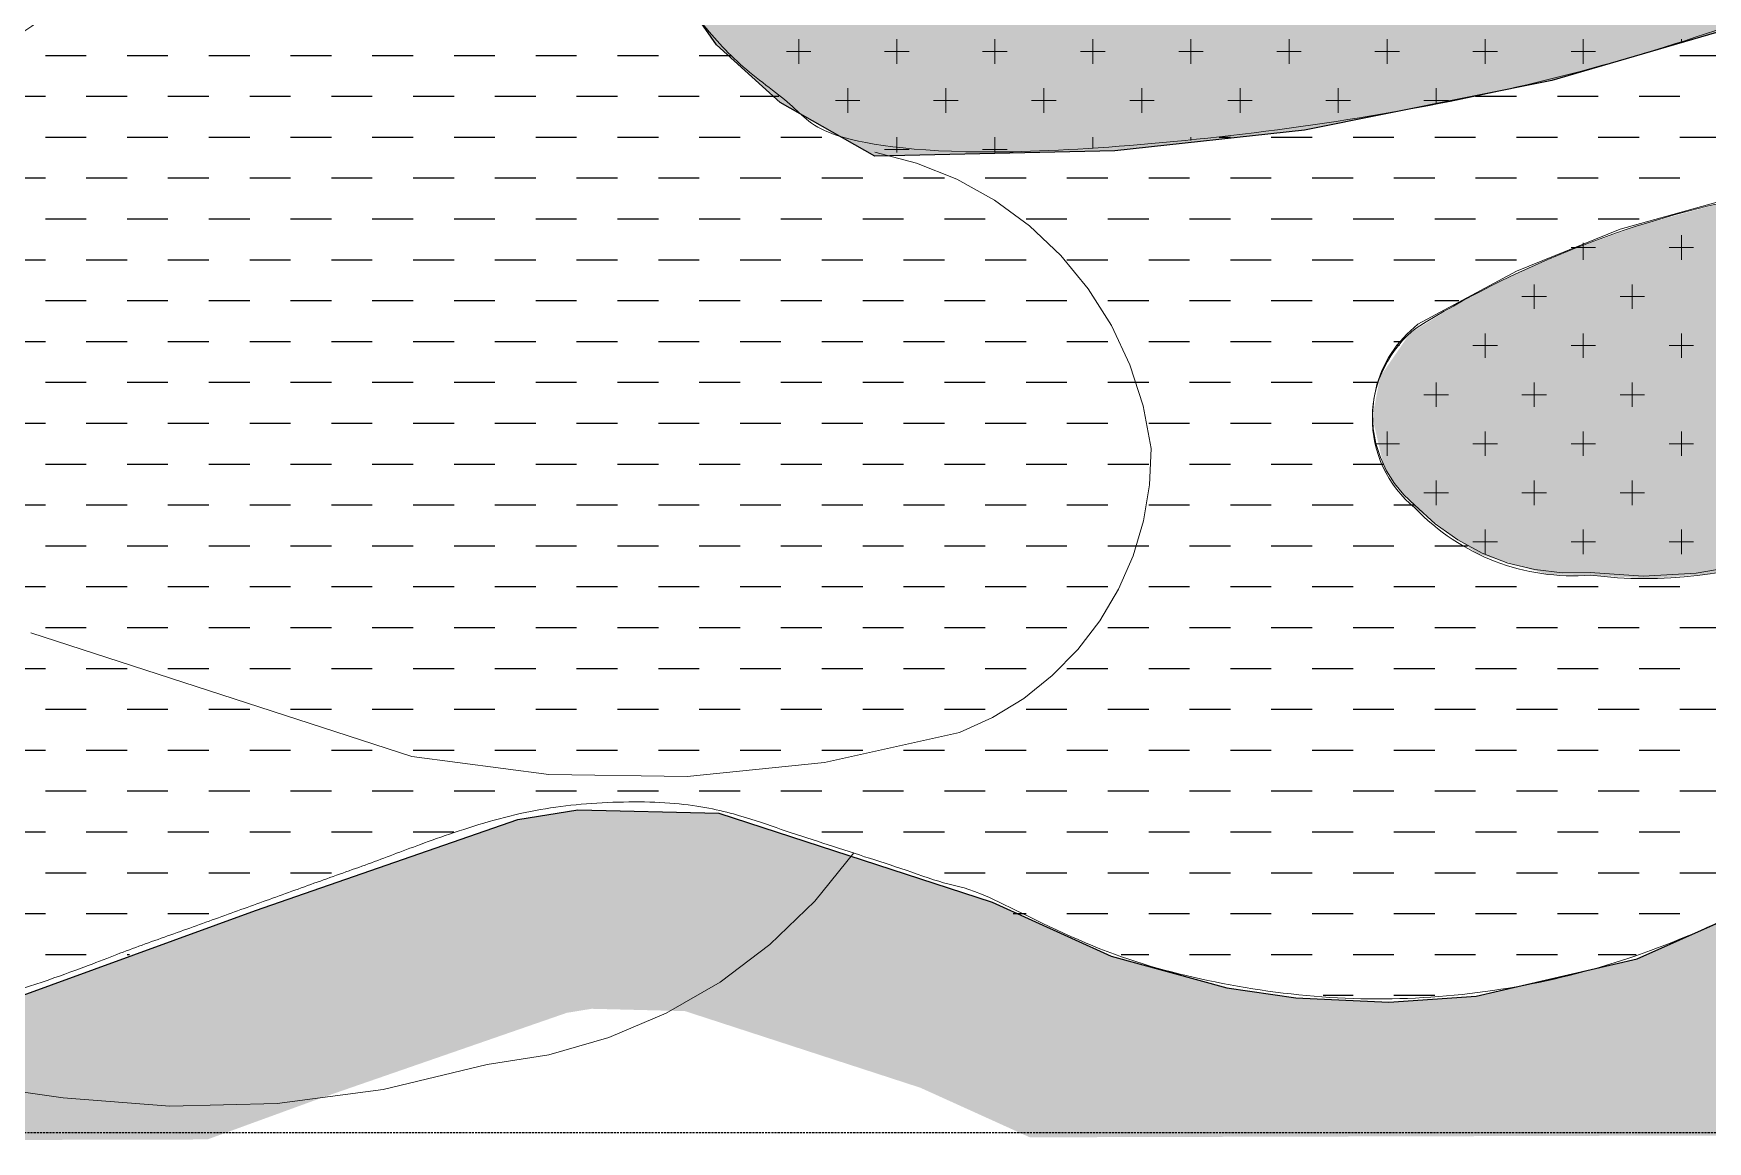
# Model space of a CAD drawing. Header units: millimetres. Extents: x -1030105 to 906887, y -616134 to 1220667.
# Drawn here: x 579241 to 604530, y -173988 to -157250 of the extents above; entities that cross this region are included whole.
import ezdxf

# ---------------------------------------------------------------- set-up
doc = ezdxf.new("R2010")
doc.units = ezdxf.units.MM
doc.header["$MEASUREMENT"] = 0
doc.linetypes.add('Xref-LBC-Plot$0$HIDDEN', pattern=[9.525, 6.35, -3.175])
doc.layers.add('A-Wall', color=6, linetype='Continuous', lineweight=9)
doc.layers.add('DA-LANS-TREE', color=7, linetype='Continuous')
doc.layers.add('Xref-LBC-Plot$0$DA-SITE-CNTR5', color=5, linetype='Continuous')
doc.layers.add('MASTER PLAN - ZONE B$0$_ QH Giao thông', color=7, linetype='Continuous', true_color=0x6c6565)
doc.layers.add('MASTER PLAN - ZONE B$0$GRASS', color=95, linetype='Continuous', lineweight=0, transparency=0.6)
doc.layers.add('TMB-KHU B-XREF$0$GRASS', color=95, linetype='Continuous', lineweight=0, transparency=0.6)
doc.layers.add('MASTER PLAN - ZONE B$0$HACHT', color=7, linetype='Continuous', lineweight=9, true_color=0x636363)
pattern_1 = [(0.09853093, (-1184993805.82, -434362146.17), (287.005164496, 287.99398527), [143.75, -431.25]), (90.09853093, (-1184993733.82, -434362217.93), (-287.99398527, 287.005164496), [143.75, -431.25])]

# ---------------------------------------------------------------- blocks, each defined once
blk = doc.blocks.new('A$C26975654')
at = {"layer": 'DA-LANS-TREE', "true_color": 0xe8d896}
h = blk.add_hatch(dxfattribs=at)
h.set_pattern_fill('AR-B88', color=41, scale=60, angle=0.0985)
h.set_pattern_definition([(0.09853093, (-1184993805.8, -434362146.17), (-0.82545039, 479.99929024), []), (90.09853093, (-1184993805.82, -434362146.17), (-240.825095507, 479.586565047), [480, -480])])
h.paths.add_polyline_path([(127195, 19575), (128504, 18914), (129383, 18304), (130177, 18105), (130741, 18033), (131978, 18066), (132567, 18175), (134087, 18773), (134905, 19330), (135665, 20096), (136679, 21266), (137607, 22336), (138505, 23372), (139280, 24267), (139676, 24883), (140099, 25301), (140548, 25658), (141408, 26110), (141829, 26246), (142509, 26367), (142977, 26384), (143769, 26290), (144224, 26164), (144824, 26025), (145727, 25884), (146509, 25824), (146931, 25816), (146922, 28816), (146654, 28822), (146074, 28866), (145394, 28973), (144963, 29072), (144350, 29243), (143101, 29390), (142192, 29358), (141102, 29164), (140240, 28885), (138903, 28182), (138107, 27550), (137332, 26785), (136872, 26069), (136238, 25337), (135340, 24301), (134412, 23231), (133465, 22137), (132978, 21648), (132676, 21441), (131705, 21060), (130893, 21038), (130664, 21067), (130043, 21498), (128321, 22367), (126378, 22967), (124948, 23184), (124008, 23244), (123027, 23223), (122114, 23131), (120930, 22909), (119487, 22451), (118699, 22215), (117665, 22015), (116481, 21934), (115634, 21974), (114021, 22278), (113020, 22624), (112459, 22884), (111613, 23425), (109917, 24285), (108341, 24878), (105668, 25487), (103115, 25638), (100581, 25392), (97881, 24668), (95937, 23815), (94294, 22833), (92789, 21758), (91881, 21265), (90104, 20660), (89211, 20512), (88215, 20466), (87070, 20559), (86343, 20702), (85387, 20998), (84436, 21418), (83461, 21919), (81638, 22611), (79761, 23081), (77520, 23347), (75794, 23343), (73439, 23050), (70261, 22069), (67087, 20517), (64527, 19561), (62273, 18904), (58794, 18206), (56189, 17922), (53520, 17863), (53096, 18104), (52634, 18520), (51985, 19455), (51816, 19861), (51629, 20747), (51626, 21437), (51694, 21854), (52033, 22757), (52341, 24218), (52421, 25767), (52279, 27226), (51471, 29771), (49873, 32134), (47718, 33882), (47087, 34203), (46768, 34511), (46203, 35230), (45886, 35766), (45344, 37054), (44320, 38768), (43482, 39921), (42228, 41356), (41077, 42446), (39490, 43684), (37695, 44788), (35349, 45841), (33846, 46408), (31234, 47138), (28432, 47585), (26384, 47707), (23408, 47579), (21296, 47266), (18293, 46489), (15711, 45477), (13222, 44167), (11122, 42505), (9541, 39864), (8294, 36209), (7979, 33733), (8024, 31292), (9102, 27871), (9664, 26896), (10856, 25320), (10853, 25195), (10649, 24516), (10162, 23659), (9171, 21965), (8612, 19646), (8791, 17004), (9654, 15063), (10263, 13734), (10252, 13616), (9819, 12842), (9059, 11747), (8095, 10317), (7502, 8615), (7457, 6438), (7947, 4784), (8758, 3402), (10456, 1844), (12552, 1068), (14631, 613), (17129, 486), (19402, 755), (20903, 1229), (23238, 1813), (25459, 1850), (27349, 1468), (28958, 811), (30513, -40), (42677, -9), (44411, 623), (48107, 1904), (48481, 1965), (49892, 1930), (53447, 773), (55103, 23), (65653, 51), (67571, 905), (68882, 1718), (69622, 2277), (76459, 6105), (78242, 6681), (79863, 7049), (81995, 7330), (83656, 7396), (84539, 7376), (85907, 7271), (87093, 7104), (88654, 6777), (90303, 6290), (92113, 5588), (95097, 4567), (99350, 3788), (101977, 3651), (105319, 3847), (108148, 4342), (111225, 5380), (113363, 6068), (115225, 6509), (117621, 6866), (119335, 6982), (122393, 6904), (124456, 6643), (126689, 6084), (129049, 5724), (132577, 6002), (135984, 7263), (138583, 9106), (139920, 10489), (140719, 11917), (141781, 13816), (142666, 15397), (143229, 16404), (143592, 16747), (144302, 17220), (145557, 17699), (146242, 17807), (146953, 17809), (146945, 20809), (146003, 20806), (144780, 20613), (142920, 19903), (141716, 19103), (140834, 18268), (140047, 16862), (139163, 15281), (138100, 13381), (137492, 12294), (136620, 11392), (134572, 9939), (131927, 8960), (129159, 8742), (127281, 9029), (125010, 9596), (122620, 9899), (119273, 9984), (117298, 9851), (114657, 9457), (112557, 8960), (110286, 8230), (107406, 7258), (104971, 6832), (101967, 6656), (99699, 6774), (95857, 7477), (93142, 8406), (91272, 9133), (89387, 9688), (87610, 10061), (86231, 10254), (84689, 10374), (83629, 10397), (81739, 10322), (79334, 10005), (77447, 9577), (75253, 8869), (67978, 4795), (67183, 4195), (66163, 3562), (64277, 2722), (61844, 2156), (60523, 2065), (59118, 2128), (58079, 2283), (56330, 2761), (54533, 3574), (50405, 4918), (48276, 4971), (47369, 4824), (43406, 3450), (39728, 2110), (37469, 1665), (35433, 1667), (33857, 1930), (32079, 2523), (30249, 3524), (28221, 4353), (25734, 4855), (22844, 4807), (20086, 4117), (18769, 3701), (17028, 3495), (15030, 3597), (13397, 3954), (12050, 4453), (11118, 5309), (10720, 5987), (10466, 6843), (10492, 8077), (10800, 8963), (11535, 10054), (12366, 11250), (13179, 12703), (13326, 14253), (12388, 16297), (11749, 17737), (11637, 19390), (11984, 20832), (12760, 22160), (13425, 23328), (13841, 24714), (13891, 26518), (13191, 27206), (12169, 28556), (11865, 29085), (11015, 31781), (10982, 33570), (11232, 35529), (12278, 38595), (13414, 40493), (14866, 41642), (16961, 42745), (19220, 43630), (21894, 44322), (23693, 44589), (26359, 44703), (28105, 44599), (30591, 44202), (32911, 43554), (34204, 43067), (36289, 42131), (37776, 41216), (39119, 40169), (40062, 39275), (41134, 38048), (41814, 37113), (42661, 35697), (43200, 34415), (43721, 33532), (44536, 32496), (45326, 31733), (46074, 31352), (47637, 30084), (48743, 28449), (49324, 26620), (49414, 25698), (49358, 24607), (49145, 23599), (48780, 22629), (48625, 21671), (48631, 20428), (48938, 18966), (49339, 18006), (50367, 16525), (51330, 15656), (52759, 14846), (56385, 14926), (59253, 15239), (62988, 15988), (65473, 16711), (68274, 17758), (71369, 19272), (74072, 20106), (75983, 20344), (77346, 20346), (79218, 20125), (80738, 19744), (82239, 19174), (83143, 18710), (84334, 18183), (85608, 17789), (86658, 17582), (88163, 17461), (89526, 17524), (90837, 17741), (93089, 18507), (94382, 19209), (95938, 20320), (97315, 21143), (98878, 21830), (101118, 22431), (103171, 22630), (105243, 22507), (107476, 21998), (108707, 21535), (110123, 20817), (111014, 20247), (111897, 19839), (113249, 19371), (115283, 18988), (116511, 18929), (118054, 19035), (119417, 19299), (120371, 19585), (121663, 19994), (122540, 20159), (123209, 20226), (123946, 20242), (124758, 20190), (125692, 20039)])
at = {"layer": 'TMB-KHU B-XREF$0$GRASS', "true_color": 0x3d6827}
h = blk.add_hatch(dxfattribs=at)
h.set_pattern_fill('CROSS', color=79, scale=1150, angle=0.0985)
h.set_pattern_definition(pattern_1)
h.paths.add_polyline_path([(44411, 111727, 0.417639), (49396, 116800), (49371, 119922), (39721, 119906), (7759, 119625, 0.412158), (-172, 111613), (-109, 70456), (-85, 54998), (0, 0), (2517, 4), (30358, 45), (28958, 811), (27349, 1468), (25459, 1850), (23238, 1813), (20903, 1229), (19402, 755), (17129, 486), (14631, 613), (12552, 1068), (10456, 1844), (8758, 3402), (7947, 4784), (7457, 6438), (7502, 8615), (8095, 10317), (9059, 11747), (9819, 12842), (10252, 13616), (10263, 13734), (9654, 15063), (8791, 17004), (8612, 19646), (9171, 21965), (10162, 23659), (10649, 24516), (10853, 25195), (10856, 25320), (9664, 26896), (9102, 27871), (8024, 31292), (7979, 33733), (8294, 36209), (9541, 39864), (10480, 41432), (10170, 42648), (9635, 43738), (9056, 44510), (8203, 45081), (3954, 47923), (3592, 48532), (3154, 49440), (2456, 50805), (1918, 51065), (1837, 106237, -0.251377), (11821, 111633)])
h = blk.add_hatch(dxfattribs=at)
h.set_pattern_fill('CROSS', color=79, scale=1150, angle=0.0985)
h.set_pattern_definition(pattern_1)
h.paths.add_polyline_path([(131325, 14983), (130882, 15184), (130324, 15262), (129342, 15203), (127705, 15105), (126799, 15040), (125567, 15150), (124576, 15410), (123866, 15702), (123228, 16053), (122251, 16635), (121607, 16906), (120587, 17186), (119553, 17300), (117766, 17116), (116203, 16523), (114394, 16155), (113196, 16148), (112307, 16261), (110672, 16753), (109484, 17381), (108481, 18492), (106937, 19712), (105987, 20257), (105107, 20526), (103925, 20659), (102794, 20557), (101695, 20229), (100813, 19774), (100197, 19326), (99675, 18831), (99235, 18306), (98693, 17741), (97840, 17093), (96729, 16550), (95850, 16306), (94534, 16197), (93653, 16256), (92779, 16196), (91965, 16002), (91063, 15610), (90729, 15408), (90456, 14622), (90668, 13741), (91071, 13290), (92034, 12999), (93848, 12768), (95621, 12779), (97231, 12993), (98968, 13453), (99677, 13818), (100898, 14106), (101783, 14087), (102803, 13824), (103586, 13416), (104126, 12992), (105105, 12265), (106476, 11536), (107549, 11153), (108686, 10903), (109783, 10800), (111460, 10896), (113516, 11455), (114661, 12083), (115736, 12804), (117666, 13614), (119459, 13930), (120950, 13909), (122894, 13490), (124531, 12692), (125859, 12076), (127456, 11658), (128724, 11640), (130034, 11827), (130996, 12103), (131923, 12496), (132114, 12941), (132180, 13349), (132143, 13810), (132073, 14056), (131868, 14458), (131703, 14667)])
h.paths.add_polyline_path([(69779, 14276), (69433, 14434), (68353, 14505), (66745, 14393), (65645, 14161), (64333, 13807), (63219, 13405), (62356, 13024), (61571, 12620), (60842, 12166), (60395, 11515), (60276, 10903), (60461, 10100), (60918, 9532), (61859, 8842), (62926, 8528), (63573, 8515), (64478, 8464), (65395, 8537), (66172, 8700), (67456, 9196), (68566, 9905), (69365, 10647), (69870, 11562), (70297, 13021), (70345, 13414), (70203, 13822), (70037, 14056)])
h.paths.add_polyline_path([(38312, 23319), (37824, 23273), (36745, 23217), (35900, 23218), (35254, 23244), (34661, 23289), (34152, 23343), (33558, 23365), (33211, 23340), (32394, 23167), (31902, 22979), (31420, 22724), (31014, 22441), (30774, 22238), (30444, 22075), (30160, 21810), (29953, 21433), (29881, 21026), (29933, 20640), (30028, 20404), (30159, 20199), (30368, 20075), (30589, 20081), (30750, 20172), (30853, 20316), (30871, 20613), (30990, 21022), (31121, 21261), (31378, 21562), (31692, 21787), (32010, 21959), (32413, 22119), (32815, 22225), (33104, 22269), (33554, 22289), (34018, 22248), (34500, 22136), (34815, 22021), (35217, 21820), (36104, 21407), (37807, 20614), (38480, 20247), (38972, 19854), (39426, 19355), (39725, 18911), (39918, 18535), (40021, 18288), (39550, 17903), (39209, 17718), (38851, 17587), (38170, 17486), (37823, 17504), (37488, 17565), (35405, 18732), (35008, 18826), (34746, 18849), (34479, 18840), (34269, 18811), (34081, 18767), (34095, 18393), (34210, 17974), (34579, 17416), (35126, 16936), (35563, 16679), (36084, 16476), (36343, 16411), (36734, 16353), (37251, 16217), (37833, 16156), (38282, 16172), (38842, 16270), (39221, 16389), (39574, 16542), (39893, 16722), (40244, 16973), (40486, 17187), (40757, 17477), (40864, 17612), (41042, 18174), (41137, 18730), (41157, 19138), (41137, 19551), (41015, 20217), (40842, 20725), (40696, 21039), (40487, 21398), (40373, 21672), (40157, 22052), (40023, 22237), (39727, 22562), (39489, 22766), (39304, 22898), (38896, 23122), (38638, 23226)], flags=17)
edge = h.paths.add_edge_path()
edge.add_arc((33695, 19020), 4346, 82.6077, 132.2347, ccw=False)
edge.add_arc((36337, 41603), 18391, 263.4979, 276.1644)
edge.add_arc((37648, 20375), 3018, 19.8218, 77.2928, ccw=False)
edge.add_arc((37022, 19141), 4135, -21.7079, 33.0757, ccw=False)
edge.add_arc((37928, 19839), 3685, -108.9052, -37.1898, ccw=False)
edge.add_arc((37018, 19646), 3304, 217.4826, 265.0745, ccw=False)
edge.add_arc((35834, 18644), 1757, 175.9855, 215.078, ccw=False)
edge.add_arc((34686, 16582), 2267, 71.5107, 105.4699, ccw=False)
edge.add_line((35405, 18732), (37488, 17565))
edge.add_arc((38127, 20123), 2637, 255.9818, 315.9023)
edge.add_arc((36146, 16826), 4142, 20.6764, 61.7614)
edge.add_line((38106, 20475), (35217, 21820))
edge.add_arc((33482, 18853), 3437, 59.6941, 121.3927)
edge.add_arc((32470, 20368), 1618, 118.7264, 181.8353)
edge.add_arc((30468, 20482), 419, -153.0492, -23.2802, ccw=False)
edge.add_arc((31179, 21005), 1298, 108.1973, 213.3456, ccw=False)
at = {"color": 252, "true_color": 0x939598, "elevation": -9}
for points in [[(30853, 20316, -0.282542), (31692, 21787, -0.275909), (35217, 21820), (38106, 20475, -0.181213), (40021, 18288, -0.267577), (37488, 17565), (35405, 18732, 0.149269), (34081, 18767, 0.172247), (34396, 17635, 0.210696), (36734, 16353, 0.323547), (40864, 17612, 0.243698), (40487, 21398, 0.256157), (38312, 23319, -0.055325), (34254, 23331, 0.219988), (30774, 22238, 0.49395), (30095, 20292, 0.635654)], [(70345, 13414, 0.289042), (69433, 14434, 0.096402), (65645, 14161, 0.08326), (60951, 12258, 0.483202), (60918, 9532, 0.225604), (63573, 8515, 0.242907), (69365, 10647, 0.127344)]]:
    blk.add_lwpolyline(points, format="xyb", close=True, dxfattribs=at)
at = {"layer": 'DA-LANS-TREE', "color": 8, "elevation": 0}
for points in [[(65473, 16711), (62988, 15988), (59253, 15239), (56385, 14926), (52759, 14846), (51330, 15656), (50367, 16525), (49339, 18006)], [(39728, 2110), (43406, 3450), (47369, 4824), (48276, 4971), (50405, 4918), (54533, 3574), (56330, 2761), (58079, 2283), (59118, 2128), (60523, 2065), (61844, 2156), (64277, 2722), (66163, 3562)]]:
    blk.add_lwpolyline(points, dxfattribs=at)

msp = doc.modelspace()

# ---------------------------------------------------------------- linework, layer by layer
at = {"layer": 'MASTER PLAN - ZONE B$0$_ QH Giao thông', "color": 140, "linetype": 'Continuous', "true_color": 0x14b1eb}
for p, q in [((579421.296, -157580.97), (580038.609, -157580.97)), ((580655.923, -157580.97), (581273.236, -157580.97)), ((581890.549, -157580.97), (582507.862, -157580.97)), ((583125.175, -157580.97), (583742.488, -157580.97)), ((584359.801, -157580.97), (584977.114, -157580.97)), ((585594.428, -157580.97), (586211.741, -157580.97)), ((586829.054, -157580.97), (587446.367, -157580.97)), ((588063.68, -157580.97), (588680.993, -157580.97)), ((589298.306, -157580.97), (589787.015, -157580.97)), ((604113.821, -157580.97), (604731.134, -157580.97)), ((578803.983, -158198.283), (579421.296, -158198.283)), ((580038.609, -158198.283), (580655.923, -158198.283)), ((581273.236, -158198.283), (581890.549, -158198.283)), ((582507.862, -158198.283), (583125.175, -158198.283)), ((583742.488, -158198.283), (584359.801, -158198.283)), ((584977.114, -158198.283), (585594.428, -158198.283)), ((586211.741, -158198.283), (586829.054, -158198.283)), ((587446.367, -158198.283), (588063.68, -158198.283)), ((588680.993, -158198.283), (589298.306, -158198.283)), ((589915.619, -158198.283), (590501.585, -158198.283)), ((601027.255, -158198.283), (601644.569, -158198.283)), ((602261.882, -158198.283), (602879.195, -158198.283)), ((603496.508, -158198.283), (604113.821, -158198.283)), ((579421.296, -158815.596), (580038.609, -158815.596)), ((580655.923, -158815.596), (581273.236, -158815.596)), ((581890.549, -158815.596), (582507.862, -158815.596)), ((583125.175, -158815.596), (583742.488, -158815.596)), ((584359.801, -158815.596), (584977.114, -158815.596)), ((585594.428, -158815.596), (586211.741, -158815.596)), ((586829.054, -158815.596), (587446.367, -158815.596)), ((588063.68, -158815.596), (588680.993, -158815.596)), ((589298.306, -158815.596), (589915.619, -158815.596)), ((590532.932, -158815.596), (591150.246, -158815.596)), ((597154.979, -158815.596), (597323.377, -158815.596)), ((597940.69, -158815.596), (598558.003, -158815.596)), ((599175.316, -158815.596), (599792.629, -158815.596)), ((600409.942, -158815.596), (601027.255, -158815.596)), ((601644.569, -158815.596), (602261.882, -158815.596)), ((602879.195, -158815.596), (603496.508, -158815.596)), ((604113.821, -158815.596), (604731.134, -158815.596)), ((578803.983, -159432.909), (579421.296, -159432.909)), ((580038.609, -159432.909), (580655.923, -159432.909)), ((581273.236, -159432.909), (581890.549, -159432.909)), ((582507.862, -159432.909), (583125.175, -159432.909)), ((583742.488, -159432.909), (584359.801, -159432.909)), ((584977.114, -159432.909), (585594.428, -159432.909)), ((586211.741, -159432.909), (586829.054, -159432.909)), ((587446.367, -159432.909), (588063.68, -159432.909)), ((588680.993, -159432.909), (589298.306, -159432.909)), ((589915.619, -159432.909), (590532.932, -159432.909)), ((591150.246, -159432.909), (591767.559, -159432.909)), ((592384.872, -159432.909), (593002.185, -159432.909)), ((593619.498, -159432.909), (594236.811, -159432.909)), ((594854.124, -159432.909), (595471.437, -159432.909)), ((596088.751, -159432.909), (596706.064, -159432.909)), ((597323.377, -159432.909), (597940.69, -159432.909)), ((598558.003, -159432.909), (599175.316, -159432.909)), ((599792.629, -159432.909), (600409.942, -159432.909)), ((601027.255, -159432.909), (601644.569, -159432.909)), ((602261.882, -159432.909), (602879.195, -159432.909)), ((603496.508, -159432.909), (604113.821, -159432.909)), ((579421.296, -160050.223), (580038.609, -160050.223)), ((580655.923, -160050.223), (581273.236, -160050.223)), ((581890.549, -160050.223), (582507.862, -160050.223)), ((583125.175, -160050.223), (583742.488, -160050.223)), ((584359.801, -160050.223), (584977.114, -160050.223)), ((585594.428, -160050.223), (586211.741, -160050.223)), ((586829.054, -160050.223), (587446.367, -160050.223)), ((588063.68, -160050.223), (588680.993, -160050.223)), ((589298.306, -160050.223), (589915.619, -160050.223)), ((590532.932, -160050.223), (591150.246, -160050.223)), ((591767.559, -160050.223), (592384.872, -160050.223)), ((593002.185, -160050.223), (593619.498, -160050.223)), ((594236.811, -160050.223), (594854.124, -160050.223)), ((595471.437, -160050.223), (596088.751, -160050.223)), ((596706.064, -160050.223), (597323.377, -160050.223)), ((597940.69, -160050.223), (598558.003, -160050.223)), ((599175.316, -160050.223), (599792.629, -160050.223)), ((600409.942, -160050.223), (601027.255, -160050.223)), ((601644.569, -160050.223), (602261.882, -160050.223)), ((602879.195, -160050.223), (603496.508, -160050.223)), ((578803.983, -160667.536), (579421.296, -160667.536)), ((580038.609, -160667.536), (580655.923, -160667.536)), ((581273.236, -160667.536), (581890.549, -160667.536)), ((582507.862, -160667.536), (583125.175, -160667.536)), ((583742.488, -160667.536), (584359.801, -160667.536)), ((584977.114, -160667.536), (585594.428, -160667.536)), ((586211.741, -160667.536), (586829.054, -160667.536)), ((587446.367, -160667.536), (588063.68, -160667.536)), ((588680.993, -160667.536), (589298.306, -160667.536)), ((589915.619, -160667.536), (590532.932, -160667.536)), ((591150.246, -160667.536), (591767.559, -160667.536)), ((592384.872, -160667.536), (593002.185, -160667.536)), ((593619.498, -160667.536), (594236.811, -160667.536)), ((594854.124, -160667.536), (595471.437, -160667.536)), ((596088.751, -160667.536), (596706.064, -160667.536)), ((597323.377, -160667.536), (597940.69, -160667.536)), ((598558.003, -160667.536), (599175.316, -160667.536)), ((599792.629, -160667.536), (600409.942, -160667.536)), ((601027.255, -160667.536), (601644.569, -160667.536)), ((579421.296, -161284.849), (580038.609, -161284.849)), ((580655.923, -161284.849), (581273.236, -161284.849)), ((581890.549, -161284.849), (582507.862, -161284.849)), ((583125.175, -161284.849), (583742.488, -161284.849)), ((584359.801, -161284.849), (584977.114, -161284.849)), ((585594.428, -161284.849), (586211.741, -161284.849)), ((586829.054, -161284.849), (587446.367, -161284.849)), ((588063.68, -161284.849), (588680.993, -161284.849)), ((589298.306, -161284.849), (589915.619, -161284.849)), ((590532.932, -161284.849), (591150.246, -161284.849)), ((591767.559, -161284.849), (592384.872, -161284.849)), ((593002.185, -161284.849), (593619.498, -161284.849)), ((594236.811, -161284.849), (594854.124, -161284.849)), ((595471.437, -161284.849), (596088.751, -161284.849)), ((596706.064, -161284.849), (597323.377, -161284.849)), ((597940.69, -161284.849), (598558.003, -161284.849)), ((599175.316, -161284.849), (599792.629, -161284.849)), ((600409.942, -161284.849), (600772.864, -161284.849)), ((578803.983, -161902.162), (579421.296, -161902.162)), ((580038.609, -161902.162), (580655.923, -161902.162)), ((581273.236, -161902.162), (581890.549, -161902.162)), ((582507.862, -161902.162), (583125.175, -161902.162)), ((583742.488, -161902.162), (584359.801, -161902.162)), ((584977.114, -161902.162), (585594.428, -161902.162)), ((586211.741, -161902.162), (586829.054, -161902.162)), ((587446.367, -161902.162), (588063.68, -161902.162)), ((588680.993, -161902.162), (589298.306, -161902.162)), ((589915.619, -161902.162), (590532.932, -161902.162)), ((591150.246, -161902.162), (591767.559, -161902.162)), ((592384.872, -161902.162), (593002.185, -161902.162)), ((593619.498, -161902.162), (594236.811, -161902.162)), ((594854.124, -161902.162), (595471.437, -161902.162)), ((596088.751, -161902.162), (596706.064, -161902.162)), ((597323.377, -161902.162), (597940.69, -161902.162)), ((598558.003, -161902.162), (599175.316, -161902.162)), ((599792.629, -161902.162), (599883.145, -161902.162)), ((579421.296, -162519.475), (580038.609, -162519.475)), ((580655.923, -162519.475), (581273.236, -162519.475)), ((581890.549, -162519.475), (582507.862, -162519.475)), ((583125.175, -162519.475), (583742.488, -162519.475)), ((584359.801, -162519.475), (584977.114, -162519.475)), ((585594.428, -162519.475), (586211.741, -162519.475)), ((586829.054, -162519.475), (587446.367, -162519.475)), ((588063.68, -162519.475), (588680.993, -162519.475)), ((589298.306, -162519.475), (589915.619, -162519.475)), ((590532.932, -162519.475), (591150.246, -162519.475)), ((591767.559, -162519.475), (592384.872, -162519.475)), ((593002.185, -162519.475), (593619.498, -162519.475)), ((594236.811, -162519.475), (594854.124, -162519.475)), ((595471.437, -162519.475), (596088.751, -162519.475)), ((596706.064, -162519.475), (597323.377, -162519.475)), ((597940.69, -162519.475), (598558.003, -162519.475)), ((599175.316, -162519.475), (599546.109, -162519.475)), ((578803.983, -163136.788), (579421.296, -163136.788)), ((580038.609, -163136.788), (580655.923, -163136.788)), ((581273.236, -163136.788), (581890.549, -163136.788)), ((582507.862, -163136.788), (583125.175, -163136.788)), ((583742.488, -163136.788), (584359.801, -163136.788)), ((584977.114, -163136.788), (585594.428, -163136.788)), ((586211.741, -163136.788), (586829.054, -163136.788)), ((587446.367, -163136.788), (588063.68, -163136.788)), ((588680.993, -163136.788), (589298.306, -163136.788)), ((589915.619, -163136.788), (590532.932, -163136.788)), ((591150.246, -163136.788), (591767.559, -163136.788)), ((592384.872, -163136.788), (593002.185, -163136.788)), ((593619.498, -163136.788), (594236.811, -163136.788)), ((594854.124, -163136.788), (595471.437, -163136.788)), ((596088.751, -163136.788), (596706.064, -163136.788)), ((597323.377, -163136.788), (597940.69, -163136.788)), ((598558.003, -163136.788), (599175.316, -163136.788)), ((579421.296, -163754.101), (580038.609, -163754.101)), ((580655.923, -163754.101), (581273.236, -163754.101)), ((581890.549, -163754.101), (582507.862, -163754.101)), ((583125.175, -163754.101), (583742.488, -163754.101)), ((584359.801, -163754.101), (584977.114, -163754.101)), ((585594.428, -163754.101), (586211.741, -163754.101)), ((586829.054, -163754.101), (587446.367, -163754.101)), ((588063.68, -163754.101), (588680.993, -163754.101)), ((589298.306, -163754.101), (589915.619, -163754.101)), ((590532.932, -163754.101), (591150.246, -163754.101)), ((591767.559, -163754.101), (592384.872, -163754.101)), ((593002.185, -163754.101), (593619.498, -163754.101)), ((594236.811, -163754.101), (594854.124, -163754.101)), ((595471.437, -163754.101), (596088.751, -163754.101)), ((596706.064, -163754.101), (597323.377, -163754.101)), ((597940.69, -163754.101), (598558.003, -163754.101)), ((599175.316, -163754.101), (599629.324, -163754.101)), ((578803.983, -164371.414), (579421.296, -164371.414)), ((580038.609, -164371.414), (580655.923, -164371.414)), ((581273.236, -164371.414), (581890.549, -164371.414)), ((582507.862, -164371.414), (583125.175, -164371.414)), ((583742.488, -164371.414), (584359.801, -164371.414)), ((584977.114, -164371.414), (585594.428, -164371.414)), ((586211.741, -164371.414), (586829.054, -164371.414)), ((587446.367, -164371.414), (588063.68, -164371.414)), ((588680.993, -164371.414), (589298.306, -164371.414)), ((589915.619, -164371.414), (590532.932, -164371.414)), ((591150.246, -164371.414), (591767.559, -164371.414)), ((592384.872, -164371.414), (593002.185, -164371.414)), ((593619.498, -164371.414), (594236.811, -164371.414)), ((594854.124, -164371.414), (595471.437, -164371.414)), ((596088.751, -164371.414), (596706.064, -164371.414)), ((597323.377, -164371.414), (597940.69, -164371.414)), ((598558.003, -164371.414), (599175.316, -164371.414)), ((599792.629, -164371.414), (600105.197, -164371.414)), ((579421.296, -164988.728), (580038.609, -164988.728)), ((580655.923, -164988.728), (581273.236, -164988.728)), ((581890.549, -164988.728), (582507.862, -164988.728)), ((583125.175, -164988.728), (583742.488, -164988.728)), ((584359.801, -164988.728), (584977.114, -164988.728)), ((585594.428, -164988.728), (586211.741, -164988.728)), ((586829.054, -164988.728), (587446.367, -164988.728)), ((588063.68, -164988.728), (588680.993, -164988.728)), ((589298.306, -164988.728), (589915.619, -164988.728)), ((590532.932, -164988.728), (591150.246, -164988.728)), ((591767.559, -164988.728), (592384.872, -164988.728)), ((593002.185, -164988.728), (593619.498, -164988.728)), ((594236.811, -164988.728), (594854.124, -164988.728)), ((595471.437, -164988.728), (596088.751, -164988.728)), ((596706.064, -164988.728), (597323.377, -164988.728)), ((597940.69, -164988.728), (598558.003, -164988.728)), ((599175.316, -164988.728), (599792.629, -164988.728)), ((600409.942, -164988.728), (600905.66, -164988.728)), ((578803.983, -165606.041), (579421.296, -165606.041)), ((580038.609, -165606.041), (580655.923, -165606.041)), ((581273.236, -165606.041), (581890.549, -165606.041)), ((582507.862, -165606.041), (583125.175, -165606.041)), ((583742.488, -165606.041), (584359.801, -165606.041)), ((584977.114, -165606.041), (585594.428, -165606.041)), ((586211.741, -165606.041), (586829.054, -165606.041)), ((587446.367, -165606.041), (588063.68, -165606.041)), ((588680.993, -165606.041), (589298.306, -165606.041)), ((589915.619, -165606.041), (590532.932, -165606.041)), ((591150.246, -165606.041), (591767.559, -165606.041)), ((592384.872, -165606.041), (593002.185, -165606.041)), ((593619.498, -165606.041), (594236.811, -165606.041)), ((594854.124, -165606.041), (595471.437, -165606.041)), ((596088.751, -165606.041), (596706.064, -165606.041)), ((597323.377, -165606.041), (597940.69, -165606.041)), ((598558.003, -165606.041), (599175.316, -165606.041)), ((599792.629, -165606.041), (600409.942, -165606.041)), ((601027.255, -165606.041), (601644.569, -165606.041)), ((602261.882, -165606.041), (602879.195, -165606.041)), ((603496.508, -165606.041), (604113.821, -165606.041)), ((579421.296, -166223.354), (580038.609, -166223.354)), ((580655.923, -166223.354), (581273.236, -166223.354)), ((581890.549, -166223.354), (582507.862, -166223.354)), ((583125.175, -166223.354), (583742.488, -166223.354)), ((584359.801, -166223.354), (584977.114, -166223.354)), ((585594.428, -166223.354), (586211.741, -166223.354)), ((586829.054, -166223.354), (587446.367, -166223.354)), ((588063.68, -166223.354), (588680.993, -166223.354)), ((589298.306, -166223.354), (589915.619, -166223.354)), ((590532.932, -166223.354), (591150.246, -166223.354)), ((591767.559, -166223.354), (592384.872, -166223.354)), ((593002.185, -166223.354), (593619.498, -166223.354)), ((594236.811, -166223.354), (594854.124, -166223.354)), ((595471.437, -166223.354), (596088.751, -166223.354)), ((596706.064, -166223.354), (597323.377, -166223.354)), ((597940.69, -166223.354), (598558.003, -166223.354)), ((599175.316, -166223.354), (599792.629, -166223.354)), ((600409.942, -166223.354), (601027.255, -166223.354)), ((601644.569, -166223.354), (602261.882, -166223.354)), ((602879.195, -166223.354), (603496.508, -166223.354)), ((604113.821, -166223.354), (604731.134, -166223.354)), ((578803.983, -166840.667), (579421.296, -166840.667)), ((580038.609, -166840.667), (580655.923, -166840.667)), ((581273.236, -166840.667), (581890.549, -166840.667)), ((582507.862, -166840.667), (583125.175, -166840.667)), ((583742.488, -166840.667), (584359.801, -166840.667)), ((584977.114, -166840.667), (585594.428, -166840.667)), ((586211.741, -166840.667), (586829.054, -166840.667)), ((587446.367, -166840.667), (588063.68, -166840.667)), ((588680.993, -166840.667), (589298.306, -166840.667)), ((589915.619, -166840.667), (590532.932, -166840.667)), ((591150.246, -166840.667), (591767.559, -166840.667)), ((592384.872, -166840.667), (593002.185, -166840.667)), ((593619.498, -166840.667), (594236.811, -166840.667)), ((594854.124, -166840.667), (595471.437, -166840.667)), ((596088.751, -166840.667), (596706.064, -166840.667)), ((597323.377, -166840.667), (597940.69, -166840.667)), ((598558.003, -166840.667), (599175.316, -166840.667)), ((599792.629, -166840.667), (600409.942, -166840.667)), ((601027.255, -166840.667), (601644.569, -166840.667)), ((602261.882, -166840.667), (602879.195, -166840.667)), ((603496.508, -166840.667), (604113.821, -166840.667)), ((579421.296, -167457.98), (580038.609, -167457.98)), ((580655.923, -167457.98), (581273.236, -167457.98)), ((581890.549, -167457.98), (582507.862, -167457.98)), ((583125.175, -167457.98), (583742.488, -167457.98)), ((584359.801, -167457.98), (584977.114, -167457.98)), ((585594.428, -167457.98), (586211.741, -167457.98)), ((586829.054, -167457.98), (587446.367, -167457.98)), ((588063.68, -167457.98), (588680.993, -167457.98)), ((589298.306, -167457.98), (589915.619, -167457.98)), ((590532.932, -167457.98), (591150.246, -167457.98)), ((591767.559, -167457.98), (592384.872, -167457.98)), ((593002.185, -167457.98), (593619.498, -167457.98)), ((594236.811, -167457.98), (594854.124, -167457.98)), ((595471.437, -167457.98), (596088.751, -167457.98)), ((596706.064, -167457.98), (597323.377, -167457.98)), ((597940.69, -167457.98), (598558.003, -167457.98)), ((599175.316, -167457.98), (599792.629, -167457.98)), ((600409.942, -167457.98), (601027.255, -167457.98)), ((601644.569, -167457.98), (602261.882, -167457.98)), ((602879.195, -167457.98), (603496.508, -167457.98)), ((604113.821, -167457.98), (604731.134, -167457.98)), ((578803.983, -168075.293), (579421.296, -168075.293)), ((580038.609, -168075.293), (580655.923, -168075.293)), ((581273.236, -168075.293), (581890.549, -168075.293)), ((582507.862, -168075.293), (583125.175, -168075.293)), ((583742.488, -168075.293), (584359.801, -168075.293)), ((584977.114, -168075.293), (585594.428, -168075.293)), ((586211.741, -168075.293), (586829.054, -168075.293)), ((587446.367, -168075.293), (588063.68, -168075.293)), ((588680.993, -168075.293), (589298.306, -168075.293)), ((589915.619, -168075.293), (590532.932, -168075.293)), ((591150.246, -168075.293), (591767.559, -168075.293)), ((592384.872, -168075.293), (593002.185, -168075.293)), ((593619.498, -168075.293), (594236.811, -168075.293)), ((594854.124, -168075.293), (595471.437, -168075.293)), ((596088.751, -168075.293), (596706.064, -168075.293)), ((597323.377, -168075.293), (597940.69, -168075.293)), ((598558.003, -168075.293), (599175.316, -168075.293)), ((599792.629, -168075.293), (600409.942, -168075.293)), ((601027.255, -168075.293), (601644.569, -168075.293)), ((602261.882, -168075.293), (602879.195, -168075.293)), ((603496.508, -168075.293), (604113.821, -168075.293)), ((579421.296, -168692.606), (580038.609, -168692.606)), ((580655.923, -168692.606), (581273.236, -168692.606)), ((581890.549, -168692.606), (582507.862, -168692.606)), ((583125.175, -168692.606), (583742.488, -168692.606)), ((584359.801, -168692.606), (584977.114, -168692.606)), ((585594.428, -168692.606), (586211.741, -168692.606)), ((586829.054, -168692.606), (587446.367, -168692.606)), ((588063.68, -168692.606), (588680.993, -168692.606)), ((589298.306, -168692.606), (589915.619, -168692.606)), ((590532.932, -168692.606), (591150.246, -168692.606)), ((591767.559, -168692.606), (592384.872, -168692.606)), ((593002.185, -168692.606), (593619.498, -168692.606)), ((594236.811, -168692.606), (594854.124, -168692.606)), ((595471.437, -168692.606), (596088.751, -168692.606)), ((596706.064, -168692.606), (597323.377, -168692.606)), ((597940.69, -168692.606), (598558.003, -168692.606)), ((599175.316, -168692.606), (599792.629, -168692.606)), ((600409.942, -168692.606), (601027.255, -168692.606)), ((601644.569, -168692.606), (602261.882, -168692.606)), ((602879.195, -168692.606), (603496.508, -168692.606)), ((604113.821, -168692.606), (604731.134, -168692.606)), ((578803.983, -169309.919), (579421.296, -169309.919)), ((580038.609, -169309.919), (580655.923, -169309.919)), ((581273.236, -169309.919), (581890.549, -169309.919)), ((582507.862, -169309.919), (583125.175, -169309.919)), ((583742.488, -169309.919), (584359.801, -169309.919)), ((584977.114, -169309.919), (585592.23, -169309.919)), ((591150.246, -169309.919), (591767.559, -169309.919)), ((592384.872, -169309.919), (593002.185, -169309.919)), ((593619.498, -169309.919), (594236.811, -169309.919)), ((594854.124, -169309.919), (595471.437, -169309.919)), ((596088.751, -169309.919), (596706.064, -169309.919)), ((597323.377, -169309.919), (597940.69, -169309.919)), ((598558.003, -169309.919), (599175.316, -169309.919)), ((599792.629, -169309.919), (600409.942, -169309.919)), ((601027.255, -169309.919), (601644.569, -169309.919)), ((602261.882, -169309.919), (602879.195, -169309.919)), ((603496.508, -169309.919), (604113.821, -169309.919)), ((579421.296, -169927.233), (580038.609, -169927.233)), ((580655.923, -169927.233), (581273.236, -169927.233)), ((581890.549, -169927.233), (582507.862, -169927.233)), ((583125.175, -169927.233), (583742.488, -169927.233)), ((593002.185, -169927.233), (593619.498, -169927.233)), ((594236.811, -169927.233), (594854.124, -169927.233)), ((595471.437, -169927.233), (596088.751, -169927.233)), ((596706.064, -169927.233), (597323.377, -169927.233)), ((597940.69, -169927.233), (598558.003, -169927.233)), ((599175.316, -169927.233), (599792.629, -169927.233)), ((600409.942, -169927.233), (601027.255, -169927.233)), ((601644.569, -169927.233), (602261.882, -169927.233)), ((602879.195, -169927.233), (603496.508, -169927.233)), ((604113.821, -169927.233), (604731.134, -169927.233)), ((578803.983, -170544.546), (579421.296, -170544.546)), ((580038.609, -170544.546), (580655.923, -170544.546)), ((581273.236, -170544.546), (581890.549, -170544.546)), ((594041.742, -170544.546), (594236.811, -170544.546)), ((594854.124, -170544.546), (595471.437, -170544.546)), ((596088.751, -170544.546), (596706.064, -170544.546)), ((597323.377, -170544.546), (597940.69, -170544.546)), ((598558.003, -170544.546), (599175.316, -170544.546)), ((599792.629, -170544.546), (600409.942, -170544.546)), ((601027.255, -170544.546), (601644.569, -170544.546)), ((602261.882, -170544.546), (602879.195, -170544.546)), ((603496.508, -170544.546), (604113.821, -170544.546)), ((579421.296, -171161.859), (580038.609, -171161.859)), ((580655.923, -171161.859), (580691.2, -171161.859)), ((595674.413, -171161.859), (596088.751, -171161.859)), ((596706.064, -171161.859), (597323.377, -171161.859)), ((597940.69, -171161.859), (598558.003, -171161.859)), ((599175.316, -171161.859), (599792.629, -171161.859)), ((600409.942, -171161.859), (601027.255, -171161.859)), ((601644.569, -171161.859), (602261.882, -171161.859)), ((602879.195, -171161.859), (603452.45, -171161.859)), ((598721.588, -171779.172), (599175.316, -171779.172)), ((599792.629, -171779.172), (600409.942, -171779.172))]:
    msp.add_line(p, q, dxfattribs=at)
at = {"layer": 'MASTER PLAN - ZONE B$0$GRASS', "linetype": 'Continuous'}
for p, q in [((590615.899, -157521.434), (590986.287, -157521.434)), ((590801.093, -157706.627), (590801.093, -157336.24)), ((592097.45, -157521.434), (592467.838, -157521.434)), ((592282.644, -157706.627), (592282.644, -157336.24)), ((593579.002, -157521.434), (593949.39, -157521.434)), ((593764.196, -157706.627), (593764.196, -157336.24)), ((595060.553, -157521.434), (595430.941, -157521.434)), ((595245.747, -157706.627), (595245.747, -157336.24)), ((596542.105, -157521.434), (596912.493, -157521.434)), ((596727.299, -157706.627), (596727.299, -157336.24)), ((598023.656, -157521.434), (598394.044, -157521.434)), ((598208.85, -157706.627), (598208.85, -157336.24)), ((599505.208, -157521.434), (599875.596, -157521.434)), ((599690.402, -157706.627), (599690.402, -157336.24)), ((600986.759, -157521.434), (601357.147, -157521.434)), ((601171.953, -157706.627), (601171.953, -157336.24)), ((602468.311, -157521.434), (602838.699, -157521.434)), ((602653.505, -157706.627), (602653.505, -157336.24)), ((604135.056, -157367.565), (604135.056, -157336.24)), ((591356.675, -158262.209), (591727.063, -158262.209)), ((591541.869, -158447.403), (591541.869, -158077.015)), ((592838.226, -158262.209), (593208.614, -158262.209)), ((593023.42, -158447.403), (593023.42, -158077.015)), ((594319.778, -158262.209), (594690.166, -158262.209)), ((594504.972, -158447.403), (594504.972, -158077.015)), ((595801.329, -158262.209), (596171.717, -158262.209)), ((595986.523, -158447.403), (595986.523, -158077.015)), ((597282.881, -158262.209), (597653.269, -158262.209)), ((597468.075, -158447.403), (597468.075, -158077.015)), ((598764.432, -158262.209), (599134.82, -158262.209)), ((598949.626, -158447.403), (598949.626, -158077.015)), ((600245.984, -158262.209), (600616.371, -158262.209)), ((600431.178, -158312.449), (600431.178, -158077.015)), ((592097.45, -159002.985), (592467.838, -159002.985)), ((592282.644, -159048.457), (592282.644, -158817.791)), ((593579.002, -159002.985), (593949.39, -159002.985)), ((593764.196, -159047.029), (593764.196, -158817.791)), ((595245.747, -158987.33), (595245.747, -158817.791)), ((596727.299, -158869.046), (596727.299, -158817.791)), ((604135.056, -160669.73), (604135.056, -160299.343)), ((602468.311, -160484.537), (602838.699, -160484.537)), ((602653.505, -160669.73), (602653.505, -160410.414)), ((603949.862, -160484.537), (604320.25, -160484.537)), ((601912.729, -161410.506), (601912.729, -161040.118)), ((603394.281, -161410.506), (603394.281, -161040.118)), ((601727.535, -161225.312), (602097.923, -161225.312)), ((603209.087, -161225.312), (603579.474, -161225.312)), ((601171.953, -162151.282), (601171.953, -161780.894)), ((602653.505, -162151.282), (602653.505, -161780.894)), ((604135.056, -162151.282), (604135.056, -161780.894)), ((599831.49, -161966.088), (599875.596, -161966.088)), ((600986.759, -161966.088), (601357.147, -161966.088)), ((602468.311, -161966.088), (602838.699, -161966.088)), ((603949.862, -161966.088), (604320.25, -161966.088)), ((600431.178, -162892.058), (600431.178, -162521.67)), ((601912.729, -162892.058), (601912.729, -162521.67)), ((603394.281, -162892.058), (603394.281, -162521.67)), ((600245.984, -162706.864), (600616.371, -162706.864)), ((601727.535, -162706.864), (602097.923, -162706.864)), ((603209.087, -162706.864), (603579.474, -162706.864)), ((599690.402, -163632.833), (599690.402, -163262.446)), ((601171.953, -163632.833), (601171.953, -163262.446)), ((602653.505, -163632.833), (602653.505, -163262.446)), ((604135.056, -163632.833), (604135.056, -163262.446)), ((599521.821, -163447.639), (599875.596, -163447.639)), ((600986.759, -163447.639), (601357.147, -163447.639)), ((602468.311, -163447.639), (602838.699, -163447.639)), ((603949.862, -163447.639), (604320.25, -163447.639)), ((600431.178, -164373.609), (600431.178, -164003.221)), ((601912.729, -164373.609), (601912.729, -164003.221)), ((603394.281, -164373.609), (603394.281, -164003.221)), ((600245.984, -164188.415), (600616.371, -164188.415)), ((601727.535, -164188.415), (602097.923, -164188.415)), ((603209.087, -164188.415), (603579.474, -164188.415)), ((601171.953, -165114.385), (601171.953, -164743.997)), ((602653.505, -165114.385), (602653.505, -164743.997)), ((604135.056, -165114.385), (604135.056, -164743.997)), ((600986.759, -164929.191), (601357.147, -164929.191)), ((602468.311, -164929.191), (602838.699, -164929.191)), ((603949.862, -164929.191), (604320.25, -164929.191))]:
    msp.add_line(p, q, dxfattribs=at)
at = {"layer": 'MASTER PLAN - ZONE B$0$HACHT'}
for points in [[(579202.464, -166301.876), (584958.957, -168172.274), (587028.313, -168443.631), (589115.169, -168473.628), (591191.469, -168261.863), (593229.3, -167811.183), (593730.451, -167582.245), (594200.023, -167294.033), (594631.041, -166950.831), (595017.099, -166557.736), (595352.462, -166120.591), (595632.147, -165645.891), (595851.997, -165140.688), (596008.747, -164612.489), (596100.068, -164069.143), (596124.601, -163518.723), (596003.009, -162876.372), (595802.155, -162254.232), (595525.183, -161662.045), (595176.428, -161109.08), (594761.351, -160603.994), (594286.451, -160154.696), (593759.161, -159768.218), (593187.736, -159450.611), (592581.123, -159206.848), (591948.818, -159040.744)], [(604837.603, -159751.7), (603210.53, -160208.27), (601643.666, -160841.324), (600156.088, -161643.155), (599986.865, -161790.183), (599837.95, -161957.748), (599711.813, -162143.068), (599610.55, -162343.067), (599535.841, -162554.425), (599488.925, -162773.635), (599470.582, -162997.057), (599481.117, -163220.983), (599520.353, -163441.696), (599587.641, -163655.533), (599681.862, -163858.945), (599801.454, -164048.554), (599944.431, -164221.214), (600108.42, -164374.058), (600415.806, -164658.235), (600756.601, -164901.341), (601125.355, -165099.489), (601516.17, -165249.509), (601922.794, -165349.001), (602338.724, -165396.374), (602757.307, -165390.871), (603557.177, -165445.706), (604357.889, -165404.961), (605148.062, -165269.216)], [(576930.493, -172935.743), (579690.832, -173328.2), (581303.455, -173454.684), (582920.473, -173412.197), (584524.229, -173201.204), (586097.212, -172824.007), (587027.448, -172677.911), (587932.834, -172419.144), (588799.776, -172051.592), (589615.259, -171580.773), (590367.039, -171013.755), (591043.83, -170359.052), (591635.471, -169626.492)]]:
    msp.add_lwpolyline(points, dxfattribs=at)
msp.add_rational_spline([(675308.403, -160556.353), (673419.434, -159509.858), (668346.594, -156701.047), (659014.342, -156189.244), (649219.97, -158453.184), (641986.691, -151746.582), (635558.188, -156520.257), (631232.778, -156433.237), (629087.154, -156390.071), (626498.832, -156376.475), (623993.75, -156216.536), (621813.537, -154942.385), (617535.176, -152852.339), (612779.652, -153092.454), (608733.573, -155602.814), (603456.218, -158035.957), (597762.91, -159200.819), (591953.996, -159035.946), (588758.499, -157700.623), (587188.108, -154613.85), (587990.233, -151244.743), (588779.767, -149561.334), (588852.254, -147703.386), (588196.276, -145963.581), (587540.299, -144223.776), (586259.192, -142876.188), (584554.771, -142133.103), (583315.425, -141071.106), (582407.568, -139714.783), (581898.175, -138164.191), (580077.89, -134699.214), (577132.46, -132121.63), (573456.688, -130776.935), (566564.646, -127907.716), (559138.627, -128673.807), (552977.499, -132889.632), (550740.544, -135727.357), (549809.105, -139218.643), (550335.242, -142793.532), (550803.078, -144542.464), (551754.73, -146082.591), (553109.574, -147283.436), (553292.397, -148845.625), (552894.337, -150367.27), (551969.955, -151639.817), (550620.615, -153308.5), (550417.18, -155444.814), (551427.315, -157338.183), (552734.274, -158606.061), (552947.01, -160414.485), (551969.955, -161951.046), (551449.705, -162697.109), (550929.455, -163443.173), (550409.204, -164189.237), (549757.138, -164968.811), (549486.092, -165948.332), (549644.65, -166952.217), (549803.209, -167956.103), (550362.951, -168804.404), (551223.542, -169345.062), (553570.627, -170396.259), (556133.66, -170607.653), (558621.257, -169955.209), (562151.097, -168416.746), (565999.546, -168543.532), (569420.473, -170310.987), (572624.94, -172489.141), (576482.052, -172857.441), (580040.821, -171325.082), (581731.886, -170716.625), (583422.95, -170108.168), (585114.015, -169499.712), (586532.075, -168903.023), (588059.394, -168718.013), (589578.908, -168958.861), (590954.25, -169409.57), (592329.593, -169860.279), (593704.935, -170310.987), (598147.223, -172792.07), (603215.514, -172342.474), (607151.69, -169118.159), (609579.608, -167765.187), (612007.526, -166412.216), (614435.444, -165059.245), (620451.295, -162801.868), (626872.396, -163037.829), (632706.337, -165730.66), (637602.38, -167614.985), (642843.389, -167846.791), (647886.673, -166402.075), (653428.803, -163992.477), (659442.137, -163391.479), (665351.531, -164656.565), (668468.874, -165869.126), (674510.888, -168219.303), (684608.731, -166030.737), (694754.968, -162894.477), (701722.523, -165483.934), (705057.082, -166723.205), (714304.053, -172845.976), (725382.769, -172339.163), (734032.097, -165397.699), (736212.088, -161250.753), (739946.45, -158421.605), (744528.672, -157445.508), (746311.812, -156198.172), (748094.951, -154950.836), (749878.091, -153703.499), (750982.262, -152388.851), (751412.577, -150726.828), (751085.128, -149041.518), (750452.632, -148732.495), (749751.852, -148799.217), (749189.036, -149222.047), (748851.779, -149430.417), (748458.17, -149383.16), (748179.82, -149100.88), (747901.469, -148818.6), (747859.735, -148424.367), (748072.813, -148090.064), (748725.133, -147103.013), (748838.832, -145925.362), (748387.394, -144831.748), (747935.956, -143738.133), (747024.66, -142983.594), (745866.027, -142744.095), (744713.995, -142651.332), (743744.857, -142021.606), (743192.072, -141006.613), (744148.118, -139951.906), (744573.77, -138593.505), (744390.565, -137181.815), (744207.359, -135770.125), (743449.067, -134565.373), (742255.471, -133789.641), (740452.15, -132888.057), (738444.668, -132701.425), (736506.052, -133255.128), (734499.863, -133808.377), (732804.57, -135015.383), (731625.311, -136730.092), (730438.175, -137840.973), (728835.79, -138116.122), (727346.078, -137464.888), (725693.47, -136612.569), (723855.335, -136893.323), (722532.506, -138200.107), (721808.37, -138893.474), (720834.28, -139130.705), (719872.418, -138847.95), (718910.556, -138565.194), (718219.811, -137838.556), (717986.103, -136863.615), (717235.957, -135619.318), (716040.108, -134794.127), (714610.593, -134534.357), (713181.078, -134274.586), (711771.364, -134626.295), (710631.406, -135527.123), (710013.83, -136244.039), (709130.594, -136583.544), (708191.826, -136464.866), (707253.058, -136346.189), (706482.098, -135797.563), (706062.362, -134949.511), (705262.365, -134194.433), (704462.367, -133439.355), (703662.369, -132684.278), (701413.119, -131261.151), (698775.199, -130906.477), (696229.937, -131684.972), (693459.338, -132906.132), (691458.155, -135178.293), (690596.744, -138080.951), (689824.104, -140217.145), (690221.815, -142453.688), (691683.534, -144192.56), (694359.992, -147583.68), (698619.253, -152980.241), (690070.407, -155149.289), (687645.56, -162098.728), (679440.346, -162547.58), (675308.403, -160556.353), (675308.403, -160556.353)], [1, 1, 1, 1, 1, 1, 1, 1, 1, 0.906698907359, 0.935582940842, 1, 0.91682600302, 0.91682600302, 1, 0.982415141751, 0.982415141751, 1, 0.841353831019, 0.841353831019, 1, 0.947489764017, 0.947489764017, 1, 0.947489764017, 0.947489764017, 1, 0.975409562683, 0.975409562683, 1, 0.955320226275, 0.955320226275, 1, 0.919253751059, 0.919253751059, 1, 0.945582883481, 0.945582883481, 1, 0.971760431056, 0.971760431056, 1, 0.954313348261, 0.954313348261, 1, 0.889127620001, 0.889127620001, 1, 0.850254514121, 0.850254514121, 1, 1, 1, 1, 0.940249272521, 0.940249272521, 1, 0.940249272521, 0.940249272521, 1, 0.962104418371, 0.962104418371, 1, 0.935373776864, 0.935373776864, 1, 0.917815096237, 0.917815096237, 1, 1, 1, 1, 0.974451290641, 0.974451290641, 1, 1, 1, 1, 0.88437160656, 0.88437160656, 1, 1, 1, 1, 0.948481867439, 0.948481867439, 1, 0.965484219838, 0.965484219838, 1, 0.968118482702, 0.968118482702, 1, 1, 1, 1, 1, 1, 1, 0.871792237753, 0.871792237753, 1, 0.93693620098, 0.93693620098, 1, 1, 1, 1, 0.935001237767, 0.935001237767, 1, 0.901894824214, 0.901894824214, 1, 0.854670143973, 0.854670143973, 1, 0.854670143973, 0.854670143973, 1, 0.922264082932, 0.922264082932, 1, 0.922264082932, 0.922264082932, 1, 0.919702574912, 0.919702574912, 1, 0.938554166087, 0.938554166087, 1, 0.938554166087, 0.938554166087, 1, 0.954664715905, 0.954664715905, 1, 0.959665285023, 0.959665285023, 1, 0.890179578112, 0.890179578112, 1, 0.87290886589, 0.87290886589, 1, 0.910281445187, 0.910281445187, 1, 0.910281445187, 0.910281445187, 1, 0.940896753253, 0.940896753253, 1, 0.940896753253, 0.940896753253, 1, 0.920697606427, 0.920697606427, 1, 0.920697606427, 0.920697606427, 1, 1, 1, 1, 0.939178394439, 0.939178394439, 1, 0.938310515552, 0.938310515552, 1, 0.910871376651, 0.910871376651, 1, 1, 1, 1, 1, 1, 1, 1], degree=3, knots=[0, 0, 0, 0, 6.43063975, 17.240308458, 27.309612617, 35.094927119, 41.58562779, 47.974608864, 47.974608864, 47.974608864, 48.63752772, 48.63752772, 48.63752772, 49.647260929, 49.647260929, 49.647260929, 50.107643989, 50.107643989, 50.107643989, 51.516349753, 51.516349753, 51.516349753, 52.315457429, 52.315457429, 52.315457429, 53.114565105, 53.114565105, 53.114565105, 53.659466357, 53.659466357, 53.659466357, 54.395846371, 54.395846371, 54.395846371, 55.390417795, 55.390417795, 55.390417795, 56.204105487, 56.204105487, 56.204105487, 56.788309771, 56.788309771, 56.788309771, 57.533037001, 57.533037001, 57.533037001, 58.703111812, 58.703111812, 58.703111812, 60.070065617, 60.070065617, 60.070065617, 61.070065617, 61.070065617, 61.070065617, 61.923284685, 61.923284685, 61.923284685, 62.776503754, 62.776503754, 62.776503754, 63.454088972, 63.454088972, 63.454088972, 64.341995878, 64.341995878, 64.341995878, 65.345577293, 65.345577293, 65.345577293, 66.345577293, 66.345577293, 66.345577293, 66.901061752, 66.901061752, 66.901061752, 67.901061752, 67.901061752, 67.901061752, 69.096727207, 69.096727207, 69.096727207, 70.096727207, 70.096727207, 70.096727207, 70.88814885, 70.88814885, 70.88814885, 71.534533844, 71.534533844, 71.534533844, 72.155554774, 72.155554774, 72.155554774, 81.948357792, 91.13589943, 102.440889749, 112.817215433, 112.817215433, 112.817215433, 114.078366314, 114.078366314, 114.078366314, 114.955296845, 114.955296845, 114.955296845, 115.955296845, 115.955296845, 115.955296845, 116.84580226, 116.84580226, 116.84580226, 117.944585961, 117.944585961, 117.944585961, 119.290425422, 119.290425422, 119.290425422, 120.636264882, 120.636264882, 120.636264882, 121.61173675, 121.61173675, 121.61173675, 122.587208618, 122.587208618, 122.587208618, 123.578953817, 123.578953817, 123.578953817, 124.444380706, 124.444380706, 124.444380706, 125.309807594, 125.309807594, 125.309807594, 126.051632095, 126.051632095, 126.051632095, 126.750901397, 126.750901397, 126.750901397, 127.915249044, 127.915249044, 127.915249044, 129.170707291, 129.170707291, 129.170707291, 130.22031527, 130.22031527, 130.22031527, 131.26992325, 131.26992325, 131.26992325, 132.118435822, 132.118435822, 132.118435822, 132.966948393, 132.966948393, 132.966948393, 133.952401433, 133.952401433, 133.952401433, 134.937854473, 134.937854473, 134.937854473, 135.937854473, 135.937854473, 135.937854473, 136.798804674, 136.798804674, 136.798804674, 137.665973039, 137.665973039, 137.665973039, 138.712043395, 138.712043395, 138.712043395, 148.20142676, 153.813258109, 159.001538337, 168.692747479, 173.343593334, 173.343593334, 173.343593334, 173.343593334], dxfattribs=at)
at = {"layer": 'Xref-LBC-Plot$0$DA-SITE-CNTR5', "linetype": 'Xref-LBC-Plot$0$HIDDEN', "ltscale": 5}
msp.add_lwpolyline([(686003, -47912.493), (686003, -173858.791), (541695.15, -173858.791), (541695.15, -50814.477, -0.097602348), (563788.091, -52165.739, 0.091908837), (608420.66, -60437.897, -0.005202857), (630016.522, -60249.433, 0.08057917), (634125.844, -59413.381, -0.099482007)], format="xyb", close=True, dxfattribs=at)

# ---------------------------------------------------------------- block references
at = {"layer": 'A-Wall'}
msp.add_blockref('A$C26975654', (539190.914, -173948.158), dxfattribs=at)

doc.saveas('drawing.dxf')
